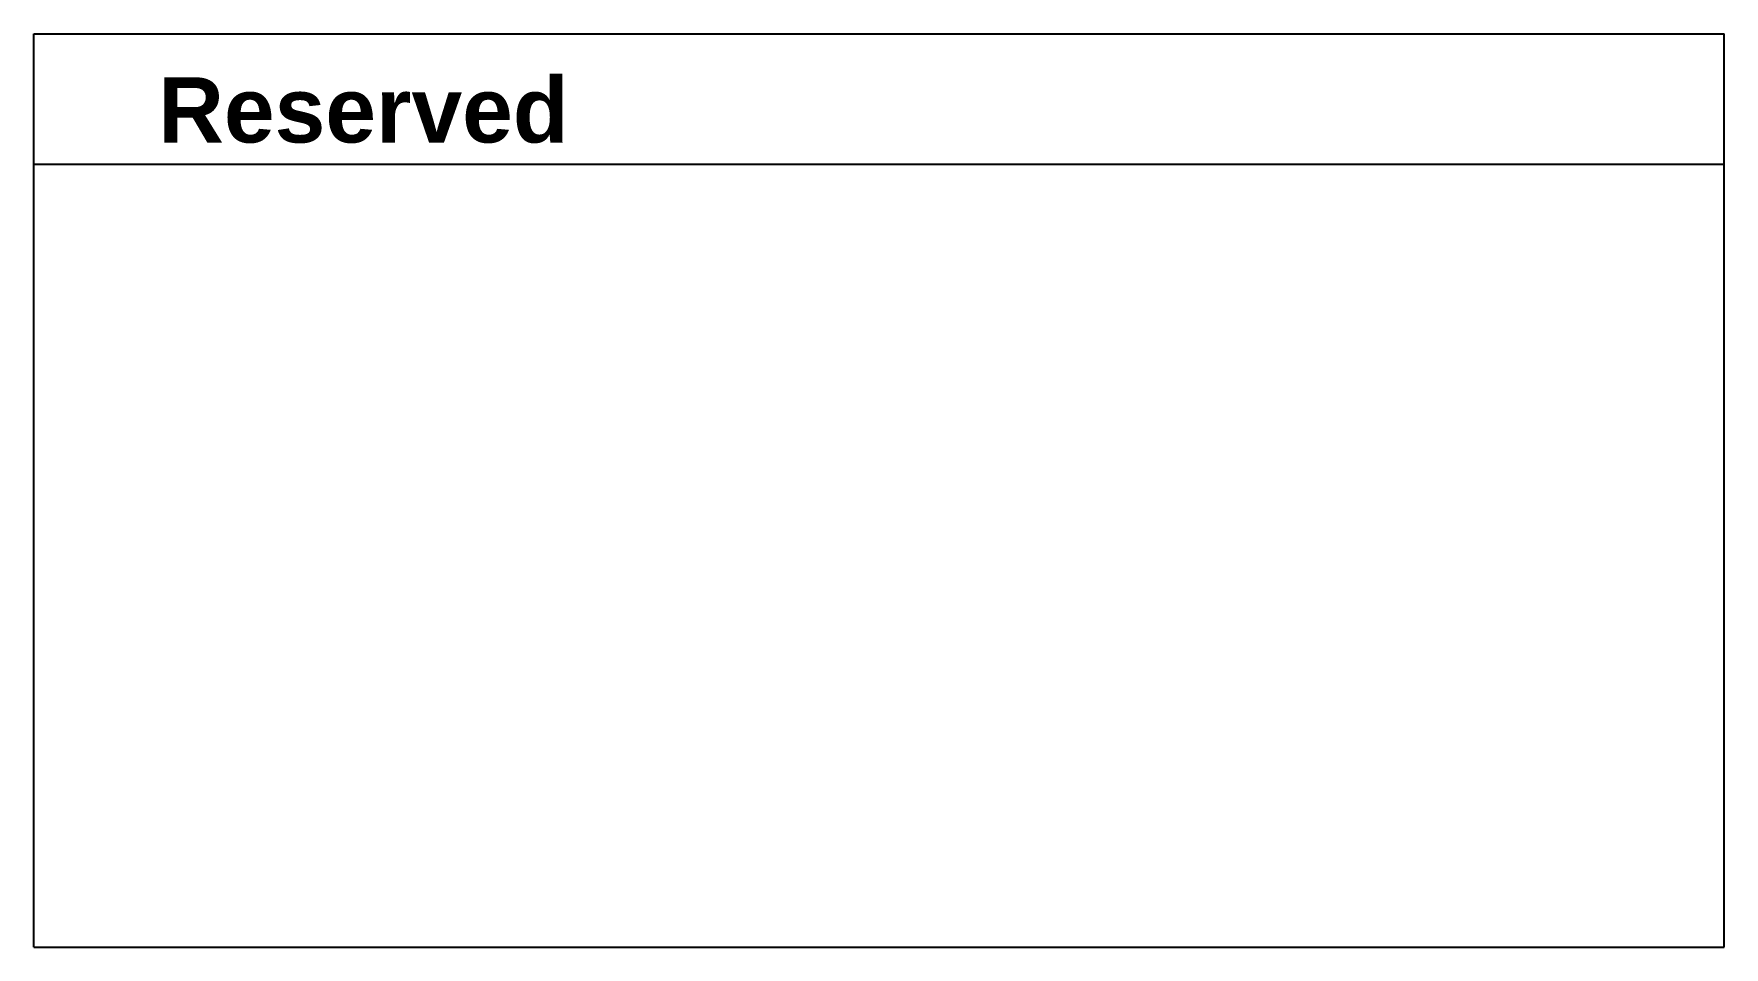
# Model space of a CAD drawing. Header units: inches. Extents: x 29.14 to 34, y 0.5 to 3.13.
import ezdxf

# ---------------------------------------------------------------- set-up
doc = ezdxf.new("R2010")
doc.units = ezdxf.units.IN
doc.header["$MEASUREMENT"] = 0
doc.layers.add('Title Block', color=7, linetype='Continuous')
doc.styles.add('TB-col-header', font='Arial Bold.ttf', dxfattribs={"height": 0.1875})

msp = doc.modelspace()

# ---------------------------------------------------------------- linework, layer by layer
at = {"layer": 'Title Block'}
for p, q in [((29.1429, 3.125), (34, 3.125)), ((29.1429, 0.5), (29.1429, 3.125)), ((34, 0.5), (34, 3.125)), ((29.1429, 2.75), (34, 2.75)), ((29.1429, 0.5), (34, 0.5))]:
    msp.add_line(p, q, dxfattribs=at)

# ---------------------------------------------------------------- texts
at = {"insert": (29.5, 3), "char_height": 0.1875, "width": 4, "attachment_point": 1, "style": 'TB-col-header'}
msp.add_mtext('Reserved', dxfattribs=at)

doc.saveas('drawing.dxf')
